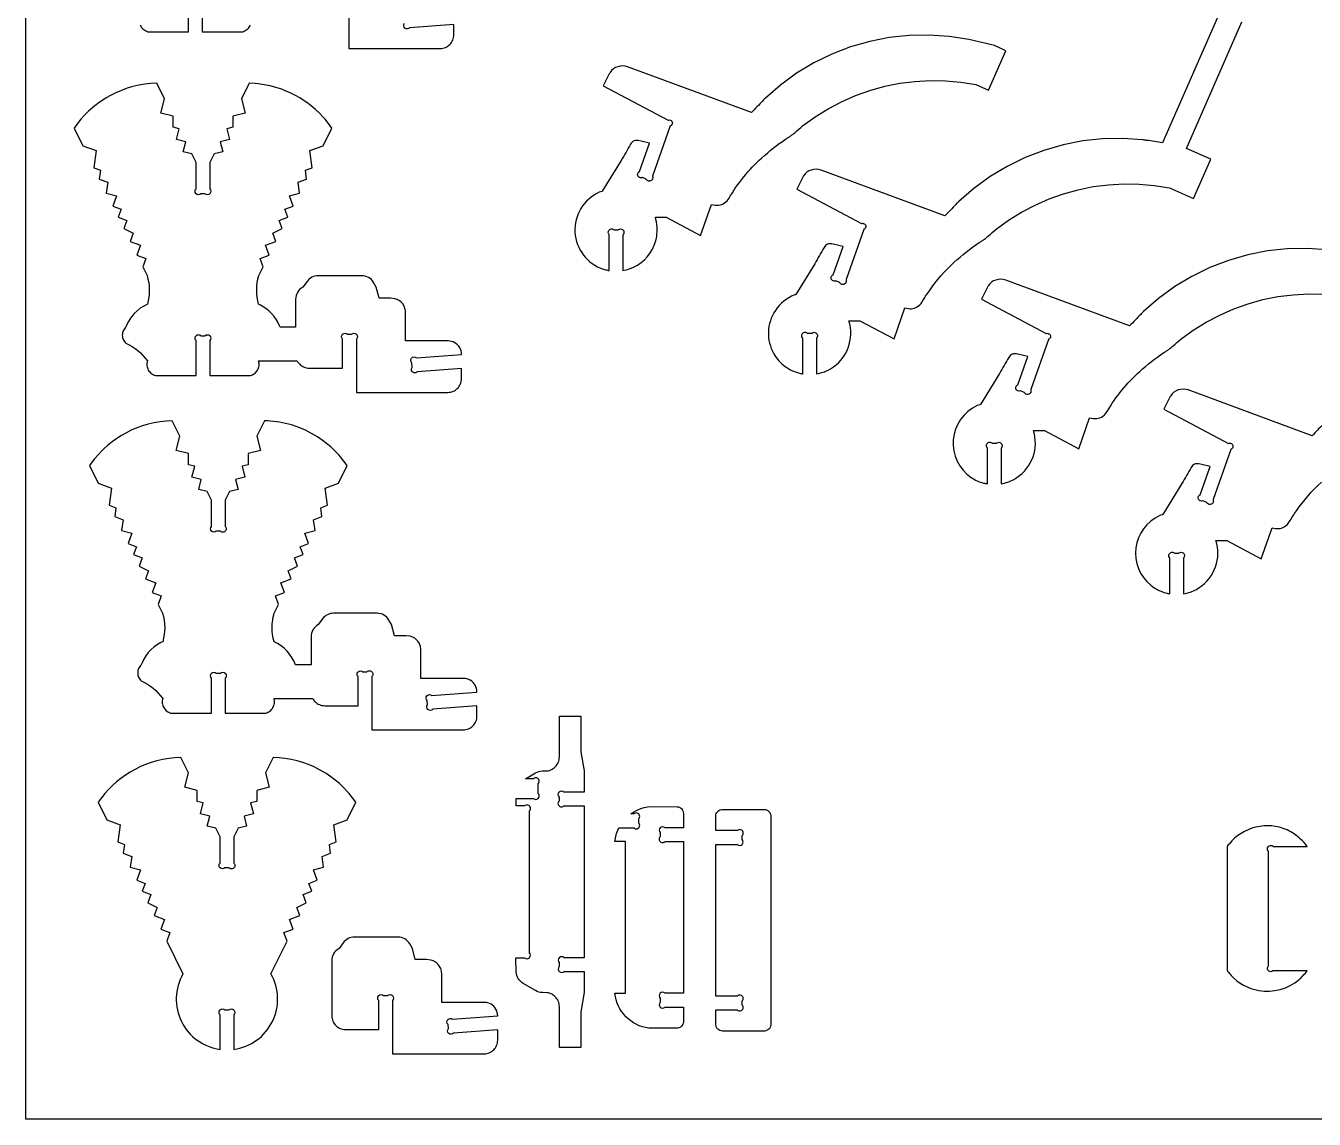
# Model space of a CAD drawing. Extents: x -403 to 468, y -286 to 186.
# Drawn here: x -402.5 to -122.2, y -286.1 to -48.3 of the extents above; entities that cross this region are included whole.
import ezdxf

# ---------------------------------------------------------------- set-up
doc = ezdxf.new("R2010")
doc.units = 0
doc.header["$MEASUREMENT"] = 0
doc.layers.get('0').update_dxf_attribs({"linetype": 'CONTINUOUS'})
doc.layers.add('SECTIONCUTEDGES', color=18, linetype='CONTINUOUS')

msp = doc.modelspace()

# ---------------------------------------------------------------- linework, layer by layer
msp.add_lwpolyline([(467.58, 185.51), (467.58, -286.13), (-402.51, -286.13), (-402.51, 185.51)], close=True)
at = {"layer": 'SECTIONCUTEDGES'}
for points in [[(-377.63, -48.18), (-377.51, -48.41), (-377.37, -48.62), (-377.21, -48.83), (-377.04, -49.01), (-376.84, -49.17), (-376.64, -49.32), (-376.41, -49.44), (-376.18, -49.54), (-375.93, -49.62), (-367.12, -49.62), (-367.12, -42, -1)], [(-332.23, -41.67), (-332.23, -53.26), (-312.34, -53.26), (-312.03, -53.25), (-311.74, -53.2), (-311.45, -53.13), (-311.18, -53.03), (-310.91, -52.9), (-310.67, -52.75), (-310.44, -52.58), (-310.23, -52.39), (-310.03, -52.17), (-309.86, -51.94), (-309.71, -51.7), (-309.59, -51.44), (-309.49, -51.16), (-309.41, -50.87), (-309.37, -50.58), (-309.35, -50.27), (-309.35, -48.06), (-318.95, -48.76, -1), (-320.09, -47.78)], [(-142.72, -45.4), (-155.2, -73.8, -0.002171), (-158.64, -73.25, 0.013028), (-159.5, -73.13), (-163.84, -72.84), (-168.2, -72.93), (-172.53, -73.39), (-176.8, -74.23), (-180.98, -75.44), (-185.04, -77), (-188.96, -78.91), (-192.69, -81.15), (-196.21, -83.71), (-199.5, -86.56, 0.013028), (-200.12, -87.18, -0.002171), (-202.53, -89.69), (-229.47, -79.71, 0.161142), (-231.63, -79.71, 0.167596), (-233.28, -80.97, 0.03262), (-233.6, -81.54, -0.002417), (-234.77, -83.88), (-220.68, -91.32, 0.09055), (-220.55, -91.31, -0.212359), (-220.06, -91.38, -0.269976), (-219.73, -92, -0.269963), (-220.11, -92.59, -0.070277), (-220.14, -92.6, 0.159377), (-220.17, -92.61), (-224.04, -103.52, 0.076692), (-224.02, -103.66, -0.209964), (-224.07, -104.2, -0.269976), (-224.73, -104.6, -0.269963), (-225.4, -104.22, -0.064517), (-225.41, -104.18, 0.141785), (-225.43, -104.15), (-226.25, -103.83, 0.088915), (-226.36, -103.85, -0.186846), (-226.83, -103.84, -0.284949), (-227.28, -103.21, -0.285005), (-226.92, -102.52, -0.067854), (-226.89, -102.51, 0.149011), (-226.86, -102.49), (-224.69, -96.37, 0.000984), (-227.15, -95.78, 0.161021), (-228.07, -95.86, 0.167951), (-228.83, -96.55, -0.009744), (-230.84, -100.08), (-234.98, -106.76, -0.129096), (-235.13, -106.83, 0.054431), (-235.28, -106.87, 0.148247), (-239.41, -110.24, 0.286429), (-239.74, -119.68, 0.104197), (-237.3, -122.4, 0.101482), (-233.9, -123.96, 0.013414), (-233.69, -124.01, -0.004471), (-233.47, -124.04), (-233.47, -116.27, 0.08601), (-233.53, -116.17, -0.186349), (-233.69, -115.72, -0.284949), (-233.26, -115.06, -0.285005), (-232.47, -115.15, -0.066648), (-232.44, -115.18, 0.145329), (-232.41, -115.21), (-231.53, -115.21, 0.08601), (-231.43, -115.15, -0.186349), (-230.99, -114.99, -0.284949), (-230.32, -115.42, -0.285005), (-230.42, -116.21, -0.066648), (-230.45, -116.24, 0.145329), (-230.47, -116.27), (-230.47, -124.04, 0.023544), (-228.99, -123.65, 0.03569), (-228.05, -123.27, 0.169973), (-223.89, -119.08, 0.169094), (-223.24, -113.18, 0.017201), (-223.34, -112.82, -0.005733), (-223.44, -112.47), (-221.05, -112.47), (-213.6, -116.4), (-211.21, -109.67, 0.09929), (-209.78, -109.86, 0.116244), (-208.59, -109.49, 0.12564), (-207.48, -108.39, -0.015905), (-205.91, -105.95, -0.056835), (-200.49, -99.76, -0.035533), (-195.1, -95.5, -0.013715), (-194.52, -95.13, 0.024577), (-193.94, -94.74, 0.026089), (-193.04, -93.99, -0.020061), (-191.39, -92.59), (-188.7, -90.63), (-185.87, -88.87), (-182.92, -87.32), (-179.87, -85.98), (-176.73, -84.86), (-173.52, -83.98), (-170.26, -83.32), (-166.95, -82.9), (-163.62, -82.72), (-160.29, -82.78), (-156.98, -83.08), (-153.69, -83.61), (-148.43, -85.91), (-144.68, -77.34), (-149.94, -75.04), (-137.9, -47.51)], [(-119.32, -97.05), (-123.66, -96.76), (-128.02, -96.85), (-132.35, -97.31), (-136.62, -98.15), (-140.8, -99.35), (-144.86, -100.92), (-148.78, -102.83), (-152.51, -105.07), (-156.03, -107.63), (-159.32, -110.48, 0.013028), (-159.93, -111.09, -0.002171), (-162.35, -113.61), (-189.29, -103.63, 0.161142), (-191.45, -103.63, 0.167596), (-193.1, -104.89, 0.03262), (-193.42, -105.45, -0.002417), (-194.59, -107.8), (-180.5, -115.24, 0.09055), (-180.37, -115.23, -0.212359), (-179.88, -115.3, -0.269976), (-179.55, -115.91, -0.269963), (-179.93, -116.5, -0.070277), (-179.96, -116.51, 0.159377), (-179.99, -116.53), (-183.86, -127.44, 0.083106), (-183.84, -127.56, -0.185852), (-183.85, -128.04, -0.284949), (-184.5, -128.51, -0.285005), (-185.22, -128.14, -0.065441), (-185.23, -128.1, 0.141651), (-185.25, -128.07), (-186.07, -127.74, 0.088915), (-186.18, -127.76, -0.186846), (-186.65, -127.75, -0.284949), (-187.1, -127.13, -0.285005), (-186.74, -126.44, -0.067854), (-186.71, -126.42, 0.149011), (-186.67, -126.4), (-184.51, -120.29, 0.000984), (-186.97, -119.7, 0.161021), (-187.89, -119.78, 0.167951), (-188.65, -120.47, -0.009744), (-190.66, -123.99), (-194.8, -130.68, -0.104608), (-194.93, -130.75, 0.035992), (-195.48, -130.95, 0.271691), (-200.72, -138.38, 0.272097), (-196.79, -146.56, 0.041095), (-195.52, -147.28, 0.04113), (-194.14, -147.78, 0.017881), (-193.72, -147.87, -0.00596), (-193.29, -147.96), (-193.29, -140.18, 0.08601), (-193.35, -140.08, -0.186349), (-193.51, -139.64, -0.284949), (-193.08, -138.97, -0.285005), (-192.29, -139.07, -0.066648), (-192.26, -139.1, 0.145329), (-192.23, -139.12), (-191.35, -139.12, 0.08601), (-191.25, -139.06, -0.186349), (-190.8, -138.9, -0.284949), (-190.14, -139.34, -0.285005), (-190.24, -140.13, -0.066648), (-190.27, -140.15, 0.145329), (-190.29, -140.18), (-190.29, -147.96, 0.022698), (-188.83, -147.57, 0.051188), (-187.5, -146.99, 0.160914), (-183.62, -142.75, 0.163128), (-183.06, -137.1, 0.017201), (-183.16, -136.74, -0.005733), (-183.26, -136.38), (-180.87, -136.38), (-173.42, -140.32), (-171.03, -133.59, 0.110316), (-169.5, -133.75, 0.121881), (-168.18, -133.27, 0.112814), (-167.22, -132.24, -0.038886), (-164.02, -127.6, -0.039453), (-160.13, -123.5, -0.033728), (-154.92, -119.42, -0.013715), (-154.34, -119.05, 0.024577), (-153.76, -118.66, 0.026089), (-152.86, -117.91, -0.020061), (-151.21, -116.51), (-148.52, -114.55), (-145.69, -112.79), (-142.74, -111.24), (-139.69, -109.9), (-136.55, -108.78), (-133.34, -107.89), (-130.08, -107.24), (-126.77, -106.82), (-123.44, -106.64), (-120.11, -106.7)], [(-120.23, -135.01, -0.002171), (-122.64, -137.52), (-149.59, -127.54, 0.161142), (-151.75, -127.54, 0.167596), (-153.4, -128.8, 0.03262), (-153.72, -129.37, -0.002417), (-154.89, -131.71), (-140.79, -139.16, 0.09055), (-140.67, -139.14, -0.212359), (-140.18, -139.21, -0.269976), (-139.85, -139.83, -0.269963), (-140.23, -140.42, -0.070277), (-140.26, -140.43, 0.159377), (-140.29, -140.45), (-144.16, -151.35, 0.083106), (-144.14, -151.47, -0.185852), (-144.15, -151.96, -0.284949), (-144.8, -152.43, -0.285005), (-145.51, -152.06, -0.065441), (-145.53, -152.02, 0.141651), (-145.55, -151.98), (-146.37, -151.66, 0.088915), (-146.48, -151.68, -0.186846), (-146.95, -151.67, -0.284949), (-147.4, -151.04, -0.285005), (-147.04, -150.35, -0.067854), (-147.01, -150.34, 0.149011), (-146.97, -150.32), (-144.8, -144.21, 0.000984), (-147.27, -143.62, 0.161021), (-148.19, -143.7, 0.167951), (-148.94, -144.39, -0.009744), (-150.96, -147.91), (-155.1, -154.6, -0.104608), (-155.23, -154.67, 0.035992), (-155.78, -154.87, 0.259424), (-160.98, -161.89, 0.259758), (-157.75, -169.99, 0.052586), (-156.18, -171.02, 0.052673), (-154.44, -171.69, 0.017881), (-154.01, -171.79, -0.00596), (-153.59, -171.88), (-153.59, -164.1, 0.08601), (-153.65, -164, -0.186349), (-153.81, -163.55, -0.284949), (-153.37, -162.89, -0.285005), (-152.59, -162.99, -0.066648), (-152.56, -163.02, 0.145329), (-152.53, -163.04), (-151.65, -163.04, 0.08601), (-151.55, -162.98, -0.186349), (-151.1, -162.82, -0.284949), (-150.44, -163.26, -0.285005), (-150.54, -164.04, -0.066648), (-150.57, -164.07, 0.145329), (-150.59, -164.1), (-150.59, -171.88, 0.022698), (-149.12, -171.49, 0.051188), (-147.8, -170.91, 0.160914), (-143.91, -166.66, 0.163128), (-143.36, -161.01, 0.017201), (-143.45, -160.65, -0.005733), (-143.56, -160.3), (-141.16, -160.3), (-133.72, -164.23), (-131.33, -157.5, 0.09929), (-129.9, -157.69, 0.116244), (-128.71, -157.33, 0.12564), (-127.6, -156.23, -0.015905), (-126.02, -153.79, -0.056835), (-120.61, -147.59, -0.035533)]]:
    msp.add_lwpolyline(points, format="xyb", dxfattribs=at)
msp.add_lwpolyline([(-364.12, -42), (-364.12, -49.62), (-355.31, -49.62), (-355.06, -49.54), (-354.83, -49.44), (-354.61, -49.32), (-354.4, -49.17), (-354.2, -49.01), (-354.03, -48.83), (-353.87, -48.62), (-353.73, -48.41), (-353.62, -48.18)], dxfattribs=at)
for points in [[(-275.57, -101.56), (-275.57, -93.79, 0.08601), (-275.63, -93.68, -0.186349), (-275.79, -93.24, -0.284949), (-275.35, -92.58, -0.285005), (-274.56, -92.67, -0.066648), (-274.54, -92.7, 0.145329), (-274.51, -92.73), (-273.63, -92.73, 0.08601), (-273.53, -92.66, -0.186349), (-273.08, -92.51, -0.284949), (-272.42, -92.94, -0.285005), (-272.51, -93.73, -0.066648), (-272.54, -93.75, 0.145329), (-272.57, -93.79), (-272.57, -101.56, 0.020963), (-271.25, -101.22, 0.061647), (-269.41, -100.39, 0.220567), (-265.24, -94.16, 0.114184), (-265.53, -89.98), (-263.14, -89.98), (-255.69, -93.92), (-253.3, -87.19, 0.110316), (-251.77, -87.36, 0.121881), (-250.46, -86.87, 0.112814), (-249.5, -85.84, -0.038886), (-246.3, -81.2, -0.039453), (-242.4, -77.1, -0.033728), (-237.2, -73.02, -0.013715), (-236.61, -72.65, 0.024577), (-236.03, -72.26, 0.026089), (-235.13, -71.51, -0.020061), (-233.48, -70.11), (-230.79, -68.15), (-227.96, -66.39), (-225.02, -64.84), (-221.96, -63.5), (-218.83, -62.38), (-215.62, -61.49), (-212.35, -60.84), (-209.04, -60.42), (-205.72, -60.24), (-202.39, -60.3), (-199.07, -60.59), (-195.78, -61.13), (-193.04, -62.33), (-189.29, -53.75, -0.004535), (-191.48, -52.77, 0.027218), (-192.03, -52.55), (-197.29, -51.32), (-201.59, -50.65), (-205.94, -50.36), (-210.29, -50.45), (-214.62, -50.91), (-218.89, -51.75), (-223.07, -52.95), (-227.14, -54.52), (-231.05, -56.43), (-234.78, -58.67), (-238.3, -61.23), (-241.59, -64.08, 0.013028), (-242.21, -64.7, -0.002171), (-244.62, -67.21), (-271.57, -57.23, 0.161142), (-273.72, -57.23, 0.167596), (-275.37, -58.49, 0.03262), (-275.7, -59.06, -0.002417), (-276.86, -61.4), (-262.77, -68.84, 0.09698), (-262.66, -68.83, -0.188225), (-262.22, -68.86, -0.284949), (-261.83, -69.47, -0.285005), (-262.2, -70.1, -0.071202), (-262.23, -70.11, 0.159243), (-262.27, -70.13), (-266.13, -81.04, 0.083106), (-266.11, -81.16, -0.185852), (-266.12, -81.64, -0.284949), (-266.78, -82.11, -0.285005), (-267.49, -81.74, -0.065441), (-267.51, -81.7, 0.141651), (-267.53, -81.67), (-268.34, -81.34, 0.082495), (-268.47, -81.37, -0.210967), (-269, -81.32, -0.269976), (-269.38, -80.68, -0.269963), (-269.01, -80.04, -0.06693), (-268.98, -80.02, 0.149145), (-268.95, -80), (-266.78, -73.89, 0.000984), (-269.24, -73.3, 0.161021), (-270.16, -73.38, 0.167951), (-270.92, -74.07, -0.009744), (-272.93, -77.6), (-277.07, -84.28, -0.104608), (-277.2, -84.35, 0.035992), (-277.75, -84.55, 0.3096), (-283.02, -93.24, 0.310426), (-276.82, -101.26, 0.017896), (-276.33, -101.4, 0.01187)], [(-381.05, -117.02), (-380.9, -117.21), (-380.72, -117.39), (-380.03, -117.72), (-379.37, -118.1), (-378.73, -118.52), (-378.13, -118.99), (-377.56, -119.49), (-377.02, -120.03), (-376.52, -120.61), (-376.06, -121.23), (-376.13, -121.48), (-376.16, -121.73), (-376.17, -121.98), (-376.16, -122.24), (-376.12, -122.49), (-376.05, -122.73), (-375.96, -122.97), (-375.85, -123.2), (-375.71, -123.42), (-375.55, -123.62), (-375.37, -123.81), (-375.18, -123.97), (-374.97, -124.11), (-374.75, -124.24), (-374.51, -124.34), (-374.27, -124.41), (-365.46, -124.41), (-365.46, -116.8, -1), (-364.4, -115.74), (-363.52, -115.74, -1), (-362.46, -116.8), (-362.46, -124.41), (-353.65, -124.41), (-353.4, -124.34), (-353.17, -124.24), (-352.94, -124.11), (-352.73, -123.97), (-352.54, -123.81), (-352.36, -123.62), (-352.21, -123.42), (-352.07, -123.2), (-351.95, -122.97), (-351.86, -122.73), (-351.8, -122.49), (-351.76, -122.24), (-351.74, -121.98), (-351.75, -121.73), (-351.79, -121.48), (-351.85, -121.23), (-343.43, -121.23), (-343.28, -121.48), (-343.11, -121.71), (-342.91, -121.92), (-342.7, -122.11), (-342.47, -122.29), (-342.23, -122.44), (-341.96, -122.56), (-341.69, -122.66), (-341.4, -122.74), (-341.11, -122.78), (-340.8, -122.8), (-333.57, -122.8), (-333.57, -116.47, -1), (-332.51, -115.41), (-331.63, -115.41, -1), (-330.57, -116.47), (-330.57, -128.06), (-310.68, -128.06), (-310.37, -128.04), (-310.07, -128), (-309.79, -127.92), (-309.51, -127.82), (-309.25, -127.7), (-309, -127.55), (-308.77, -127.38), (-308.56, -127.18), (-308.37, -126.97), (-308.2, -126.74), (-308.05, -126.49), (-307.92, -126.23), (-307.82, -125.96), (-307.75, -125.67), (-307.7, -125.37), (-307.69, -125.07), (-307.69, -122.86), (-317.29, -123.56, -1), (-318.42, -122.58), (-318.49, -121.68, -1), (-317.51, -120.54), (-307.69, -119.82), (-307.71, -119.44), (-307.78, -119.06), (-307.91, -118.7), (-308.07, -118.35), (-308.29, -118.03), (-308.54, -117.74), (-308.83, -117.49), (-309.15, -117.27), (-309.49, -117.1), (-309.86, -116.98), (-310.23, -116.9), (-310.62, -116.88), (-319.89, -116.88), (-319.89, -110.62), (-319.9, -110.34), (-319.94, -110.06), (-320, -109.8), (-320.09, -109.54), (-320.19, -109.29), (-320.47, -108.84), (-320.82, -108.44), (-321.24, -108.11), (-321.47, -107.98), (-321.72, -107.86), (-321.98, -107.77), (-322.24, -107.7), (-323.18, -107.57), (-325.65, -107.57), (-326.25, -105.16), (-326.83, -104.17), (-327.05, -103.84), (-327.31, -103.55), (-327.6, -103.3), (-327.92, -103.09), (-328.27, -102.92), (-328.63, -102.79), (-329.01, -102.72), (-329.41, -102.69), (-338.89, -102.69), (-339.24, -102.71), (-339.59, -102.78), (-339.92, -102.88), (-340.24, -103.02), (-340.54, -103.19), (-340.82, -103.4), (-341.07, -103.64), (-341.3, -103.92), (-342.21, -105.16), (-342.64, -105.44), (-342.93, -105.7), (-343.18, -105.99), (-343.39, -106.31), (-343.56, -106.66), (-343.69, -107.02), (-343.76, -107.41), (-343.79, -107.8), (-343.79, -113.87), (-347.19, -113.87), (-347.36, -113.46), (-347.74, -112.67), (-347.96, -112.29), (-348.45, -111.57), (-349.01, -110.91), (-349.64, -110.3), (-349.97, -110.02), (-350.68, -109.52), (-351.45, -109.08), (-351.85, -108.89), (-352.04, -108.12), (-352.18, -107.34), (-352.25, -106.55), (-352.27, -105.76), (-352.24, -104.97), (-352.14, -104.19), (-351.99, -103.41), (-351.78, -102.64), (-350.86, -100.77), (-351.54, -98.92), (-349.58, -98.19), (-350.37, -96.07), (-348.12, -95.24), (-348.78, -93.45), (-346.73, -92.44), (-347.4, -90.65), (-345.5, -89.95), (-346.14, -88.23), (-344.31, -87.55), (-345.15, -85.29), (-342.92, -84.72), (-343.24, -82.36), (-341.41, -81.68), (-341.67, -79.76), (-340.19, -79.21), (-340.7, -75.49), (-337.82, -74.42), (-335.92, -70.58), (-336.63, -69.6), (-337.38, -68.67), (-337.78, -68.22), (-338.61, -67.35), (-339.49, -66.53), (-340.4, -65.75), (-341.36, -65.02), (-342.36, -64.35), (-342.87, -64.03), (-343.82, -63.49), (-345, -62.9), (-346.21, -62.39), (-346.83, -62.15), (-348.07, -61.74), (-349.34, -61.41), (-350.63, -61.15), (-351.93, -60.96), (-352.59, -60.9), (-353.91, -60.83), (-355.58, -64.21), (-354.79, -67.31), (-357.45, -67.98), (-357.45, -70.38), (-358.8, -70.72), (-358.21, -73.07), (-360.22, -73.59), (-359.67, -75.75), (-361.52, -76.22), (-362.46, -78.1), (-362.46, -83.79, -1), (-363.52, -84.85), (-364.4, -84.85, -1), (-365.46, -83.79), (-365.46, -78.1), (-366.39, -76.22), (-368.24, -75.75), (-367.69, -73.59), (-369.71, -73.07), (-369.11, -70.72), (-370.47, -70.38), (-370.47, -67.98), (-373.12, -67.31), (-372.33, -64.21), (-374.01, -60.83), (-375.32, -60.9), (-376.63, -61.05), (-377.93, -61.27), (-379.21, -61.57), (-380.47, -61.94), (-381.7, -62.39), (-382.91, -62.9), (-384.09, -63.49), (-385.04, -64.03), (-385.56, -64.35), (-386.55, -65.02), (-387.51, -65.75), (-388.43, -66.53), (-388.87, -66.93), (-389.72, -67.78), (-390.53, -68.67), (-391.29, -69.6), (-392, -70.58), (-390.1, -74.42), (-387.22, -75.49), (-387.73, -79.21), (-386.24, -79.76), (-386.51, -81.68), (-384.67, -82.36), (-385, -84.72), (-382.76, -85.29), (-383.6, -87.55), (-381.78, -88.23), (-382.42, -89.95), (-380.52, -90.65), (-381.18, -92.44), (-379.14, -93.45), (-379.8, -95.24), (-377.55, -96.07), (-378.33, -98.19), (-376.37, -98.92), (-377.06, -100.77), (-376.13, -102.64), (-375.92, -103.41), (-375.77, -104.19), (-375.68, -104.97), (-375.64, -105.76), (-375.66, -106.55), (-375.69, -106.95), (-375.8, -107.73), (-375.96, -108.51), (-376.06, -108.89), (-376.85, -109.29), (-377.59, -109.76), (-378.28, -110.3), (-378.9, -110.91), (-379.47, -111.57), (-379.72, -111.92), (-380.18, -112.67), (-380.56, -113.46), (-380.72, -113.87), (-380.9, -114.05), (-381.05, -114.24), (-381.19, -114.45), (-381.3, -114.67), (-381.39, -114.9), (-381.45, -115.14), (-381.49, -115.38), (-381.51, -115.63), (-381.49, -115.88), (-381.45, -116.13), (-381.39, -116.36), (-381.3, -116.59), (-381.19, -116.81)], [(-377.71, -190.43), (-377.55, -190.62), (-377.37, -190.8), (-376.68, -191.13), (-376.02, -191.51), (-375.38, -191.93), (-374.78, -192.4), (-374.21, -192.9), (-373.67, -193.44), (-373.18, -194.02), (-372.72, -194.63), (-372.78, -194.88), (-372.82, -195.14), (-372.83, -195.39), (-372.81, -195.65), (-372.77, -195.9), (-372.7, -196.14), (-372.61, -196.38), (-372.5, -196.61), (-372.36, -196.83), (-372.2, -197.03), (-372.03, -197.21), (-371.83, -197.38), (-371.62, -197.52), (-371.4, -197.64), (-371.17, -197.74), (-370.92, -197.82), (-362.11, -197.82), (-362.11, -190.21, -1), (-361.05, -189.15), (-360.17, -189.15, -1), (-359.11, -190.21), (-359.11, -197.82), (-350.3, -197.82), (-350.05, -197.74), (-349.82, -197.64), (-349.59, -197.52), (-349.39, -197.38), (-349.19, -197.21), (-349.02, -197.03), (-348.86, -196.83), (-348.72, -196.61), (-348.6, -196.38), (-348.51, -196.14), (-348.45, -195.9), (-348.41, -195.65), (-348.39, -195.39), (-348.4, -195.14), (-348.44, -194.88), (-348.5, -194.63), (-340.08, -194.64), (-339.93, -194.89), (-339.76, -195.12), (-339.57, -195.33), (-339.35, -195.52), (-339.12, -195.69), (-338.88, -195.84), (-338.62, -195.97), (-338.34, -196.07), (-338.06, -196.14), (-337.76, -196.19), (-337.45, -196.2), (-330.22, -196.2), (-330.22, -189.88, -1), (-329.16, -188.82), (-328.28, -188.82, -1), (-327.22, -189.88), (-327.22, -201.47), (-307.33, -201.47), (-307.02, -201.45), (-306.73, -201.41), (-306.44, -201.33), (-306.16, -201.23), (-305.9, -201.11), (-305.66, -200.96), (-305.43, -200.78), (-305.21, -200.59), (-305.02, -200.38), (-304.85, -200.15), (-304.7, -199.9), (-304.57, -199.64), (-304.47, -199.37), (-304.4, -199.08), (-304.36, -198.78), (-304.34, -198.48), (-304.34, -196.26), (-313.94, -196.97, -1), (-315.08, -195.99), (-315.14, -195.08, -1), (-314.16, -193.95), (-304.34, -193.23), (-304.36, -192.85), (-304.44, -192.47), (-304.56, -192.1), (-304.73, -191.76), (-304.94, -191.44), (-305.19, -191.15), (-305.48, -190.9), (-305.8, -190.68), (-306.14, -190.51), (-306.51, -190.39), (-306.88, -190.31), (-307.27, -190.29), (-316.54, -190.29), (-316.54, -184.02), (-316.55, -183.74), (-316.59, -183.47), (-316.65, -183.2), (-316.74, -182.95), (-316.85, -182.7), (-317.12, -182.25), (-317.48, -181.85), (-317.89, -181.52), (-318.13, -181.38), (-318.37, -181.27), (-318.63, -181.17), (-318.89, -181.1), (-319.83, -180.98), (-322.3, -180.98), (-322.9, -178.57), (-323.48, -177.58), (-323.7, -177.25), (-323.96, -176.96), (-324.25, -176.71), (-324.57, -176.5), (-324.92, -176.33), (-325.28, -176.2), (-325.67, -176.13), (-326.06, -176.1), (-335.54, -176.1), (-335.89, -176.12), (-336.24, -176.18), (-336.57, -176.29), (-336.89, -176.42), (-337.19, -176.6), (-337.47, -176.81), (-337.72, -177.05), (-337.95, -177.32), (-338.86, -178.57), (-339.29, -178.85), (-339.58, -179.11), (-339.83, -179.4), (-340.05, -179.72), (-340.22, -180.07), (-340.34, -180.43), (-340.42, -180.81), (-340.44, -181.21), (-340.44, -187.28), (-343.85, -187.28), (-344.19, -186.47), (-344.61, -185.7), (-345.1, -184.98), (-345.66, -184.31), (-346.29, -183.71), (-346.97, -183.17), (-347.71, -182.7), (-348.5, -182.3), (-348.69, -181.53), (-348.83, -180.75), (-348.91, -179.96), (-348.93, -179.17), (-348.89, -178.38), (-348.79, -177.6), (-348.73, -177.21), (-348.54, -176.43), (-348.43, -176.05), (-347.51, -174.18), (-348.2, -172.33), (-346.23, -171.6), (-347.02, -169.48), (-344.77, -168.64), (-345.43, -166.86), (-343.38, -165.85), (-344.05, -164.06), (-342.15, -163.35), (-342.79, -161.64), (-340.97, -160.96), (-341.8, -158.7), (-339.57, -158.13), (-339.89, -155.77), (-338.06, -155.09), (-338.32, -153.17), (-336.84, -152.62), (-337.35, -148.9), (-334.47, -147.83), (-332.57, -143.99), (-333.28, -143.01), (-334.04, -142.08), (-334.43, -141.63), (-335.26, -140.76), (-336.14, -139.93), (-337.06, -139.16), (-338.01, -138.43), (-339.01, -137.76), (-339.52, -137.44), (-340.47, -136.9), (-341.65, -136.31), (-342.86, -135.79), (-343.48, -135.56), (-344.73, -135.15), (-346, -134.82), (-347.28, -134.56), (-348.59, -134.37), (-349.9, -134.26), (-350.56, -134.24), (-352.23, -137.61), (-351.45, -140.72), (-354.1, -141.39), (-354.1, -143.79), (-355.46, -144.13), (-354.86, -146.48), (-356.87, -146.99), (-356.33, -149.15), (-358.17, -149.62), (-359.11, -151.51), (-359.11, -157.2, -1), (-360.17, -158.26), (-361.05, -158.26, -1), (-362.11, -157.2), (-362.11, -151.51), (-363.04, -149.62), (-364.89, -149.15), (-364.35, -146.99), (-366.36, -146.48), (-365.76, -144.13), (-367.12, -143.79), (-367.12, -141.39), (-369.77, -140.72), (-368.99, -137.61), (-370.66, -134.24), (-371.98, -134.31), (-373.28, -134.45), (-374.58, -134.68), (-375.86, -134.98), (-377.12, -135.35), (-378.36, -135.79), (-379.57, -136.31), (-380.75, -136.9), (-381.69, -137.44), (-382.71, -138.09), (-383.69, -138.79), (-384.63, -139.54), (-385.52, -140.34), (-385.96, -140.76), (-386.79, -141.63), (-387.57, -142.54), (-388.3, -143.49), (-388.65, -143.99), (-386.75, -147.83), (-383.87, -148.9), (-384.38, -152.62), (-382.89, -153.17), (-383.16, -155.09), (-381.33, -155.77), (-381.65, -158.13), (-379.41, -158.7), (-380.25, -160.96), (-378.43, -161.64), (-379.07, -163.35), (-377.17, -164.06), (-377.83, -165.85), (-375.79, -166.86), (-376.45, -168.64), (-374.2, -169.48), (-374.99, -171.6), (-373.02, -172.33), (-373.71, -174.18), (-372.79, -176.05), (-372.58, -176.82), (-372.42, -177.6), (-372.33, -178.38), (-372.29, -179.17), (-372.31, -179.96), (-372.39, -180.75), (-372.52, -181.53), (-372.72, -182.3), (-373.12, -182.49), (-373.88, -182.92), (-374.6, -183.43), (-375.25, -184), (-375.85, -184.64), (-376.37, -185.33), (-376.83, -186.08), (-377.21, -186.87), (-377.37, -187.28), (-377.55, -187.46), (-377.71, -187.65), (-377.84, -187.86), (-377.95, -188.08), (-378.04, -188.31), (-378.11, -188.55), (-378.14, -188.79), (-378.16, -189.04), (-378.14, -189.29), (-378.11, -189.53), (-378.04, -189.77), (-377.95, -190), (-377.84, -190.22)], [(-294.61, -256.37), (-294.89, -256.13), (-295.14, -255.85), (-295.35, -255.54), (-295.53, -255.21), (-295.66, -254.87), (-295.75, -254.5), (-295.79, -254.12), (-295.89, -251), (-293.98, -251, 1), (-292.92, -249.94), (-292.92, -219.06, 1), (-293.98, -218), (-295.79, -218), (-295.79, -216.35), (-292.07, -216.35, 1), (-291.01, -215.29), (-291.01, -213.16, 1), (-292.07, -212.1), (-293.77, -212.1), (-291.63, -210.83), (-291.26, -210.64), (-290.88, -210.51), (-290.48, -210.43), (-290.07, -210.4), (-289.15, -210.38), (-288.84, -210.34), (-288.55, -210.26), (-288.27, -210.16), (-288, -210.03), (-287.75, -209.88), (-287.52, -209.7), (-287.3, -209.51), (-287.11, -209.29), (-286.93, -209.06), (-286.78, -208.8), (-286.65, -208.54), (-286.55, -208.26), (-286.47, -207.97), (-286.43, -207.66), (-286.41, -207.35), (-286.41, -198.45), (-281.71, -198.45), (-281.71, -206.22), (-281.01, -210.4), (-281.01, -215), (-285.43, -215, 1), (-286.49, -216.06), (-286.49, -216.94, 1), (-285.43, -218), (-281.01, -218), (-281.01, -251), (-285.36, -251, 1), (-286.42, -252.06), (-286.42, -252.94, 1), (-285.36, -254), (-281.01, -254), (-281.01, -258.6), (-281.71, -262.78), (-281.71, -270.55), (-286.41, -270.55), (-286.41, -261.64), (-286.43, -261.33), (-286.47, -261.03), (-286.55, -260.74), (-286.65, -260.46), (-286.78, -260.19), (-286.93, -259.94), (-287.11, -259.71), (-287.3, -259.49), (-287.52, -259.29), (-287.75, -259.12), (-288, -258.96), (-288.27, -258.84), (-288.55, -258.73), (-288.84, -258.66), (-289.15, -258.61), (-290.07, -258.6), (-290.48, -258.57), (-290.88, -258.49), (-291.26, -258.35), (-291.63, -258.17), (-294.3, -256.59)], [(-367.16, -267.15), (-366.71, -267.65), (-366.23, -268.11), (-365.73, -268.55), (-365.2, -268.96), (-364.64, -269.33), (-364.07, -269.67), (-363.47, -269.98), (-362.86, -270.25), (-362.23, -270.48), (-361.58, -270.67), (-360.92, -270.83), (-360.24, -270.94), (-360.24, -263.43, -1), (-359.18, -262.37), (-358.3, -262.37, -1), (-357.24, -263.43), (-357.24, -270.94), (-356.57, -270.83), (-355.9, -270.67), (-355.25, -270.48), (-354.62, -270.25), (-354.01, -269.98), (-353.41, -269.67), (-352.84, -269.33), (-352.29, -268.96), (-351.76, -268.55), (-351.25, -268.11), (-350.77, -267.65), (-350.32, -267.15), (-349.91, -266.62), (-349.52, -266.07), (-349.16, -265.49), (-348.84, -264.88), (-348.56, -264.26), (-348.32, -263.62), (-348.11, -262.98), (-347.95, -262.32), (-347.83, -261.66), (-347.75, -261), (-347.71, -260.33), (-347.71, -259.66), (-347.75, -259), (-347.84, -258.34), (-347.96, -257.68), (-348.12, -257.03), (-348.32, -256.38), (-348.56, -255.75), (-348.85, -255.13), (-349.17, -254.53), (-345.64, -247.4), (-346.33, -245.55), (-344.36, -244.82), (-345.15, -242.7), (-342.9, -241.86), (-343.56, -240.08), (-341.52, -239.06), (-342.18, -237.27), (-340.28, -236.57), (-340.92, -234.85), (-339.1, -234.17), (-339.94, -231.92), (-337.7, -231.35), (-338.02, -228.98), (-336.19, -228.3), (-336.46, -226.38), (-334.97, -225.83), (-335.48, -222.11), (-332.6, -221.04), (-330.7, -217.2), (-331.41, -216.23), (-332.17, -215.29), (-332.57, -214.84), (-333.39, -213.97), (-334.27, -213.15), (-335.19, -212.38), (-336.15, -211.65), (-337.14, -210.97), (-337.66, -210.66), (-338.6, -210.12), (-339.78, -209.53), (-340.99, -209.01), (-342.23, -208.56), (-343.49, -208.19), (-344.77, -207.89), (-346.07, -207.67), (-347.37, -207.52), (-348.69, -207.45), (-350.36, -210.83), (-349.58, -213.93), (-352.23, -214.61), (-352.23, -217), (-353.59, -217.35), (-352.99, -219.7), (-355.01, -220.21), (-354.46, -222.37), (-356.31, -222.84), (-357.24, -224.73), (-357.24, -230.41, -1), (-358.3, -231.47), (-359.18, -231.47, -1), (-360.24, -230.41), (-360.24, -224.73), (-361.18, -222.84), (-363.02, -222.37), (-362.48, -220.21), (-364.49, -219.7), (-363.89, -217.35), (-365.25, -217), (-365.25, -214.61), (-367.9, -213.93), (-367.12, -210.83), (-368.79, -207.45), (-370.11, -207.52), (-371.42, -207.67), (-372.71, -207.89), (-373.99, -208.19), (-375.25, -208.56), (-376.49, -209.01), (-377.7, -209.53), (-378.88, -210.12), (-379.83, -210.66), (-380.84, -211.31), (-381.82, -212.01), (-382.76, -212.76), (-383.66, -213.56), (-384.51, -214.4), (-385.31, -215.29), (-386.07, -216.23), (-386.78, -217.2), (-384.88, -221.04), (-382, -222.11), (-382.51, -225.83), (-381.03, -226.38), (-381.29, -228.3), (-379.46, -228.98), (-379.78, -231.35), (-377.55, -231.92), (-378.38, -234.17), (-376.56, -234.85), (-377.2, -236.57), (-375.3, -237.27), (-375.97, -239.06), (-373.92, -240.08), (-374.58, -241.86), (-372.33, -242.7), (-373.12, -244.82), (-371.15, -245.55), (-371.84, -247.4), (-368.31, -254.53), (-368.64, -255.13), (-368.92, -255.75), (-369.16, -256.38), (-369.36, -257.03), (-369.52, -257.68), (-369.65, -258.34), (-369.73, -259), (-369.77, -259.66), (-369.77, -260.33), (-369.73, -261), (-369.65, -261.66), (-369.53, -262.32), (-369.37, -262.98), (-369.17, -263.62), (-368.92, -264.26), (-368.64, -264.88), (-368.32, -265.49), (-367.96, -266.07), (-367.58, -266.62)], [(-272.42, -263.31), (-272.84, -262.75), (-273.22, -262.15), (-273.56, -261.53), (-273.84, -260.87), (-274.06, -260.19), (-274.23, -259.48), (-274.34, -258.75), (-272.04, -258.75), (-272.04, -225.75), (-274.34, -225.75), (-274.23, -225.02), (-274.15, -224.66), (-273.96, -223.96), (-273.7, -223.29), (-273.44, -222.75), (-270.2, -222.75, 1), (-269.14, -221.69), (-269.14, -220.81, 1), (-270.2, -219.75), (-270.89, -219.75), (-270.28, -219.34), (-269.66, -219), (-269.34, -218.84), (-268.67, -218.57), (-267.98, -218.36), (-267.26, -218.21), (-266.89, -218.15), (-260.75, -218.16), (-260.46, -218.22), (-260.32, -218.27), (-260.07, -218.41), (-259.85, -218.59), (-259.66, -218.81), (-259.53, -219.06), (-259.44, -219.34), (-259.41, -219.64), (-259.41, -222.75), (-263.42, -222.75, 1), (-264.48, -223.81), (-264.48, -224.69, 1), (-263.42, -225.75), (-259.41, -225.75), (-259.41, -258.75), (-263.42, -258.75, 1), (-264.48, -259.81), (-264.48, -260.69, 1), (-263.42, -261.75), (-259.41, -261.75), (-259.42, -265), (-259.48, -265.29), (-259.53, -265.43), (-259.66, -265.69), (-259.85, -265.91), (-260.07, -266.09), (-260.32, -266.23), (-260.6, -266.31), (-260.9, -266.34), (-266.92, -266.34), (-267.64, -266.22), (-268.35, -266.03), (-269.03, -265.79), (-269.68, -265.49), (-270.3, -265.15), (-270.88, -264.75), (-271.43, -264.31), (-271.95, -263.83)], [(-251.96, -266.52), (-252.14, -266.3), (-252.28, -266.05), (-252.33, -265.91), (-252.39, -265.62), (-252.4, -262.36), (-247.7, -262.36, 1), (-246.64, -261.3), (-246.64, -260.42, 1), (-247.7, -259.36), (-252.4, -259.36), (-252.4, -226.36), (-247.7, -226.36, 1), (-246.64, -225.3), (-246.64, -224.42, 1), (-247.7, -223.36), (-252.4, -223.36), (-252.4, -220.26), (-252.37, -219.96), (-252.28, -219.68), (-252.14, -219.42), (-251.96, -219.2), (-251.74, -219.02), (-251.48, -218.88), (-251.35, -218.83), (-251.06, -218.77), (-241.89, -218.76), (-241.59, -218.79), (-241.31, -218.88), (-241.06, -219.02), (-240.84, -219.2), (-240.65, -219.42), (-240.52, -219.68), (-240.47, -219.81), (-240.41, -220.11), (-240.4, -265.46), (-240.43, -265.77), (-240.52, -266.05), (-240.65, -266.3), (-240.84, -266.52), (-241.06, -266.7), (-241.31, -266.84), (-241.45, -266.89), (-241.74, -266.95), (-250.9, -266.96), (-251.2, -266.93), (-251.48, -266.84), (-251.74, -266.7)], [(-123.69, -253.83), (-131.07, -253.83, 0.08601), (-131.17, -253.89, -0.186349), (-131.62, -254.05, -0.284949), (-132.28, -253.61, -0.285005), (-132.18, -252.83, -0.066648), (-132.15, -252.8, 0.145329), (-132.13, -252.77), (-132.13, -227.86, 0.08601), (-132.19, -227.75, -0.186349), (-132.35, -227.31, -0.284949), (-131.91, -226.65, -0.285005), (-131.13, -226.74, -0.066648), (-131.1, -226.77, 0.145329), (-131.07, -226.8), (-123.69, -226.8, 0.038073), (-125.12, -225.21, 0.086225), (-128.09, -223.22, 0.165526), (-134.86, -222.61, 0.163078), (-140.7, -226.28, -0.003274), (-141.03, -226.68, 0.092926), (-141.09, -226.8), (-141.09, -253.83, 0.085175), (-141.03, -253.94, 0.019014), (-140.27, -254.84, 0.164246), (-134.24, -258.14, 0.225008), (-125.43, -255.73, 0.029293), (-124.64, -254.96, 0.021768)], [(-299.83, -266.7), (-309.43, -267.4, -1), (-310.56, -266.42), (-310.63, -265.52, -1), (-309.65, -264.38), (-299.83, -263.66), (-299.85, -263.28), (-299.92, -262.9), (-300.04, -262.54), (-300.21, -262.19), (-300.42, -261.87), (-300.68, -261.58), (-300.97, -261.33), (-301.28, -261.11), (-301.63, -260.94), (-301.99, -260.82), (-302.37, -260.74), (-302.75, -260.72), (-312.02, -260.72), (-312.02, -254.46), (-312.04, -254.18), (-312.07, -253.9), (-312.14, -253.64), (-312.22, -253.38), (-312.33, -253.13), (-312.61, -252.68), (-312.78, -252.47), (-313.16, -252.11), (-313.38, -251.95), (-313.61, -251.82), (-313.86, -251.7), (-314.11, -251.61), (-314.38, -251.54), (-315.32, -251.41), (-317.78, -251.41), (-318.39, -249), (-318.97, -248.01), (-319.19, -247.68), (-319.45, -247.39), (-319.74, -247.14), (-320.06, -246.93), (-320.4, -246.76), (-320.77, -246.63), (-321.15, -246.56), (-321.55, -246.53), (-331.02, -246.53), (-331.38, -246.55), (-331.72, -246.62), (-332.06, -246.72), (-332.38, -246.86), (-332.68, -247.03), (-332.96, -247.24), (-333.21, -247.48), (-333.44, -247.76), (-334.35, -249), (-334.78, -249.28), (-335.07, -249.54), (-335.32, -249.83), (-335.53, -250.15), (-335.7, -250.5), (-335.82, -250.86), (-335.9, -251.25), (-335.93, -251.64), (-335.93, -263.65), (-335.91, -263.95), (-335.87, -264.25), (-335.79, -264.54), (-335.69, -264.81), (-335.57, -265.07), (-335.42, -265.32), (-335.24, -265.55), (-335.05, -265.76), (-334.84, -265.95), (-334.61, -266.13), (-334.36, -266.28), (-334.1, -266.4), (-333.83, -266.5), (-333.54, -266.58), (-333.24, -266.62), (-332.94, -266.64), (-325.71, -266.64), (-325.71, -260.31, -1), (-324.65, -259.25), (-323.77, -259.25, -1), (-322.71, -260.31), (-322.71, -271.9), (-302.81, -271.9), (-302.51, -271.88), (-302.21, -271.84), (-301.92, -271.76), (-301.65, -271.66), (-301.39, -271.54), (-301.14, -271.39), (-300.91, -271.22), (-300.7, -271.02), (-300.51, -270.81), (-300.34, -270.58), (-300.19, -270.33), (-300.06, -270.07), (-299.96, -269.8), (-299.89, -269.51), (-299.84, -269.21), (-299.83, -268.91)]]:
    msp.add_lwpolyline(points, format="xyb", close=True, dxfattribs=at)

doc.saveas('drawing.dxf')
